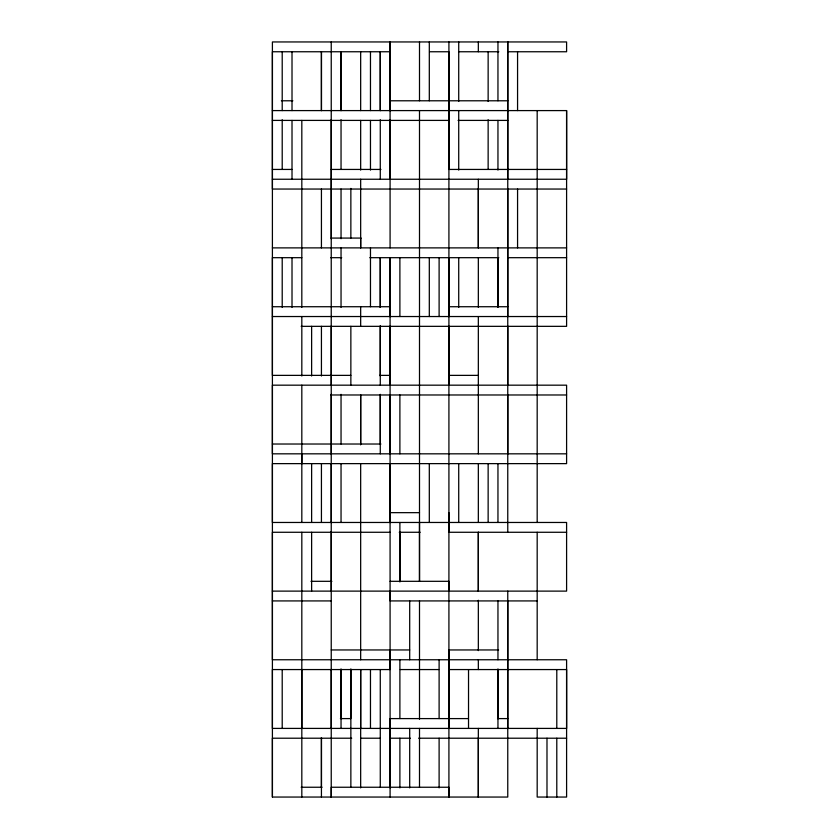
<?xml version="1.0" encoding="UTF-8"?>
<svg xmlns="http://www.w3.org/2000/svg" width="839" height="839" viewBox="0 0 839 839"><rect width="100%" height="100%" fill="white"/><g stroke="black" fill="none" stroke-linecap="round" stroke-linejoin="round"><path stroke-width="1.26" d="M507.763 591.117L507.763 797.05L272.402 797.05L272.402 738.215L351.709 738.215M282.208 169.436L282.208 119.746M301.82 728.409L301.82 669.564M301.82 463.631L301.82 453.826M301.82 385.174L301.82 522.466M321.431 787.244L321.431 737.554M331.237 728.409L331.237 669.564M331.237 591.117L331.237 531.622M331.237 522.466L331.237 463.631M331.237 453.826L331.237 326.34M331.237 238.737L331.237 119.746M341.043 718.593L341.043 668.914M350.859 668.914L350.859 718.593L340.393 718.593M360.665 728.409L360.665 669.564L360.665 787.894M360.665 463.631L360.665 659.758M360.665 306.728L360.665 326.34M360.665 238.077L360.665 247.883L360.665 179.242M380.277 787.244L380.277 669.564M380.277 444.02L380.277 394.33M380.277 376.029L380.277 326.34M390.083 787.894L390.083 649.952M390.083 591.117L390.083 600.923L537.18 600.923M390.083 522.466L390.083 463.631M390.083 453.826L390.083 394.98M390.083 385.174L390.083 326.34M390.083 316.534L390.083 257.688L390.083 669.564L272.402 669.564L272.402 728.409L566.598 728.409L566.598 669.564L448.917 669.564M390.083 179.242L390.083 119.746M390.083 110.591L390.083 41.95L390.083 247.883M399.888 718.593L399.888 659.758M399.888 581.312L399.888 522.466M419.5 719.254L419.5 600.923M419.5 522.466L419.5 581.312L419.5 110.591M439.112 718.593L439.112 659.758M448.917 728.409L448.917 649.952L498.607 649.952M448.917 591.117L448.917 581.312L390.083 581.312M448.917 512.66L448.917 532.272L566.598 532.272M448.917 385.174L448.917 326.34M448.917 316.534L448.917 257.688M478.335 738.215L478.335 797.05L478.335 728.409M478.335 189.048L478.335 247.883L478.335 179.242M497.957 718.593L497.957 668.914M497.957 306.728L497.957 247.883M507.763 728.409L507.763 600.923M507.763 453.826L507.763 394.98M507.763 385.174L507.763 326.34M507.763 316.534L507.763 189.048M507.763 179.242L507.763 41.95L507.763 532.272M537.18 110.591L537.18 522.466M272.402 110.591L566.598 110.591L566.598 179.242L272.402 179.242M390.083 51.756L272.402 51.756L272.402 189.048L566.598 189.048M429.736 51.756L448.917 51.756L448.917 169.436L566.598 169.436M458.723 51.756L498.806 51.756M507.763 51.756L566.598 51.756L566.598 41.95L272.402 41.95L272.402 797.05M281.359 100.785L292.863 100.785M390.083 100.785L507.763 100.785M272.402 120.407L448.917 120.407M458.073 120.407L507.763 120.407M272.402 169.436L292.014 169.436M331.237 169.436L380.927 169.436M331.237 238.077L361.085 238.077M272.402 247.883L566.598 247.883M301.82 257.688L272.402 257.688L272.402 375.369L350.859 375.369M330.587 257.688L341.704 257.688M369.81 257.688L498.806 257.688M507.763 257.688L566.598 257.688M272.402 306.728L390.083 306.728M448.917 306.728L507.763 306.728M272.402 316.534L566.598 316.534M301.17 326.34L566.598 326.34L566.598 110.591M379.616 375.369L390.083 375.369M448.917 375.369L478.335 375.369M330.587 394.98L566.598 394.98M272.402 444.02L380.927 444.02M566.598 453.826L272.402 453.826L272.402 385.174L566.598 385.174L566.598 463.631L272.402 463.631L272.402 522.466L566.598 522.466L566.598 591.117L272.402 591.117M390.083 512.66L419.5 512.66M390.083 532.272L272.402 532.272L272.402 659.758L566.598 659.758L566.598 797.05L537.18 797.05L537.18 728.409M399.238 532.272L420.15 532.272M310.975 581.312L331.898 581.312M272.402 600.923L331.237 600.923M331.237 649.952L409.694 649.952M400.318 669.564L438.682 669.564M468.11 718.593L390.083 718.593L390.083 797.05M497.527 718.593L507.763 718.593M360.665 738.215L379.847 738.215M390.083 738.215L410.344 738.215M418.651 738.215L566.598 738.215M301.17 787.244L322.092 787.244M556.792 669.564L556.792 728.409M556.792 738.215L556.792 797.05M546.986 738.215L546.986 797.05M537.18 532.272L537.18 659.758M517.569 51.756L517.569 110.591M517.569 189.048L517.569 247.883M497.957 41.95L497.957 100.785M497.957 120.407L497.957 170.086M497.957 257.688L497.957 307.378M497.957 463.631L497.957 522.466M497.957 600.923L497.957 659.758M497.957 669.564L497.957 728.409M488.141 51.756L488.141 101.446M488.141 119.746L488.141 169.436M488.141 463.631L488.141 522.466M478.335 41.95L478.335 51.756M478.335 257.688L478.335 307.378M478.335 316.534L478.335 453.826M478.335 463.631L478.335 522.466M478.335 600.263L478.335 650.603M478.335 659.758L478.335 669.564M468.529 669.564L468.529 728.409M458.723 41.95L458.723 101.446M458.723 110.591L458.723 170.086M458.723 257.688L458.723 307.378M458.723 463.631L458.723 522.466M448.917 41.95L448.917 797.05L448.917 787.244L331.237 787.244L331.237 797.05L331.237 394.33M439.112 257.688L439.112 316.534M439.112 738.215L439.112 787.894M429.306 41.95L429.306 100.785M429.306 257.688L429.306 316.534M429.306 463.631L429.306 522.466M419.5 41.95L419.5 100.785M419.5 728.409L419.5 787.244M409.694 600.923L409.694 659.758M409.694 728.409L409.694 787.894M399.888 257.688L399.888 316.534M399.888 394.98L399.888 453.826M399.888 532.272L399.888 581.962M399.888 738.215L399.888 787.894M380.277 119.746L380.277 179.242M380.277 325.689L380.277 385.174M380.277 394.98L380.277 453.826M370.471 51.756L370.471 110.591M370.471 120.407L370.471 170.086M370.471 247.883L370.471 306.728M370.471 669.564L370.471 728.409M360.665 51.756L360.665 110.591M360.665 120.407L360.665 170.086M350.859 188.397L350.859 238.077M350.859 326.34L350.859 385.174M350.859 669.564L350.859 787.244M341.043 119.746L341.043 169.436M341.043 189.048L341.043 238.737M341.043 247.883L341.043 307.378M341.043 394.33L341.043 444.02M341.043 463.631L341.043 522.466M341.043 669.564L341.043 728.409M331.237 41.95L331.237 385.174M321.431 189.048L321.431 247.883M321.431 326.34L321.431 376.029M321.431 463.631L321.431 522.466M321.431 738.215L321.431 797.05M311.626 326.34L311.626 376.029M311.626 463.631L311.626 522.466M311.626 532.272L311.626 591.117M301.82 120.407L301.82 307.378M301.82 316.534L301.82 376.029M301.82 532.272L301.82 797.05M292.014 51.756L292.014 110.591M292.014 120.407L292.014 179.242M292.014 257.688L292.014 307.378M282.208 51.756L282.208 110.591M282.208 257.688L282.208 307.378M282.208 669.564L282.208 728.409M321.431 51.756L321.431 110.591L321.431 51.756M341.043 51.756L341.043 110.591L341.043 51.756M360.665 394.98L360.665 444.67L360.665 394.98M380.277 257.688L380.277 307.378L380.277 257.688M380.277 51.756L380.277 110.591L380.277 51.756M478.335 532.272L478.335 591.117L478.335 532.272"/></g></svg>
